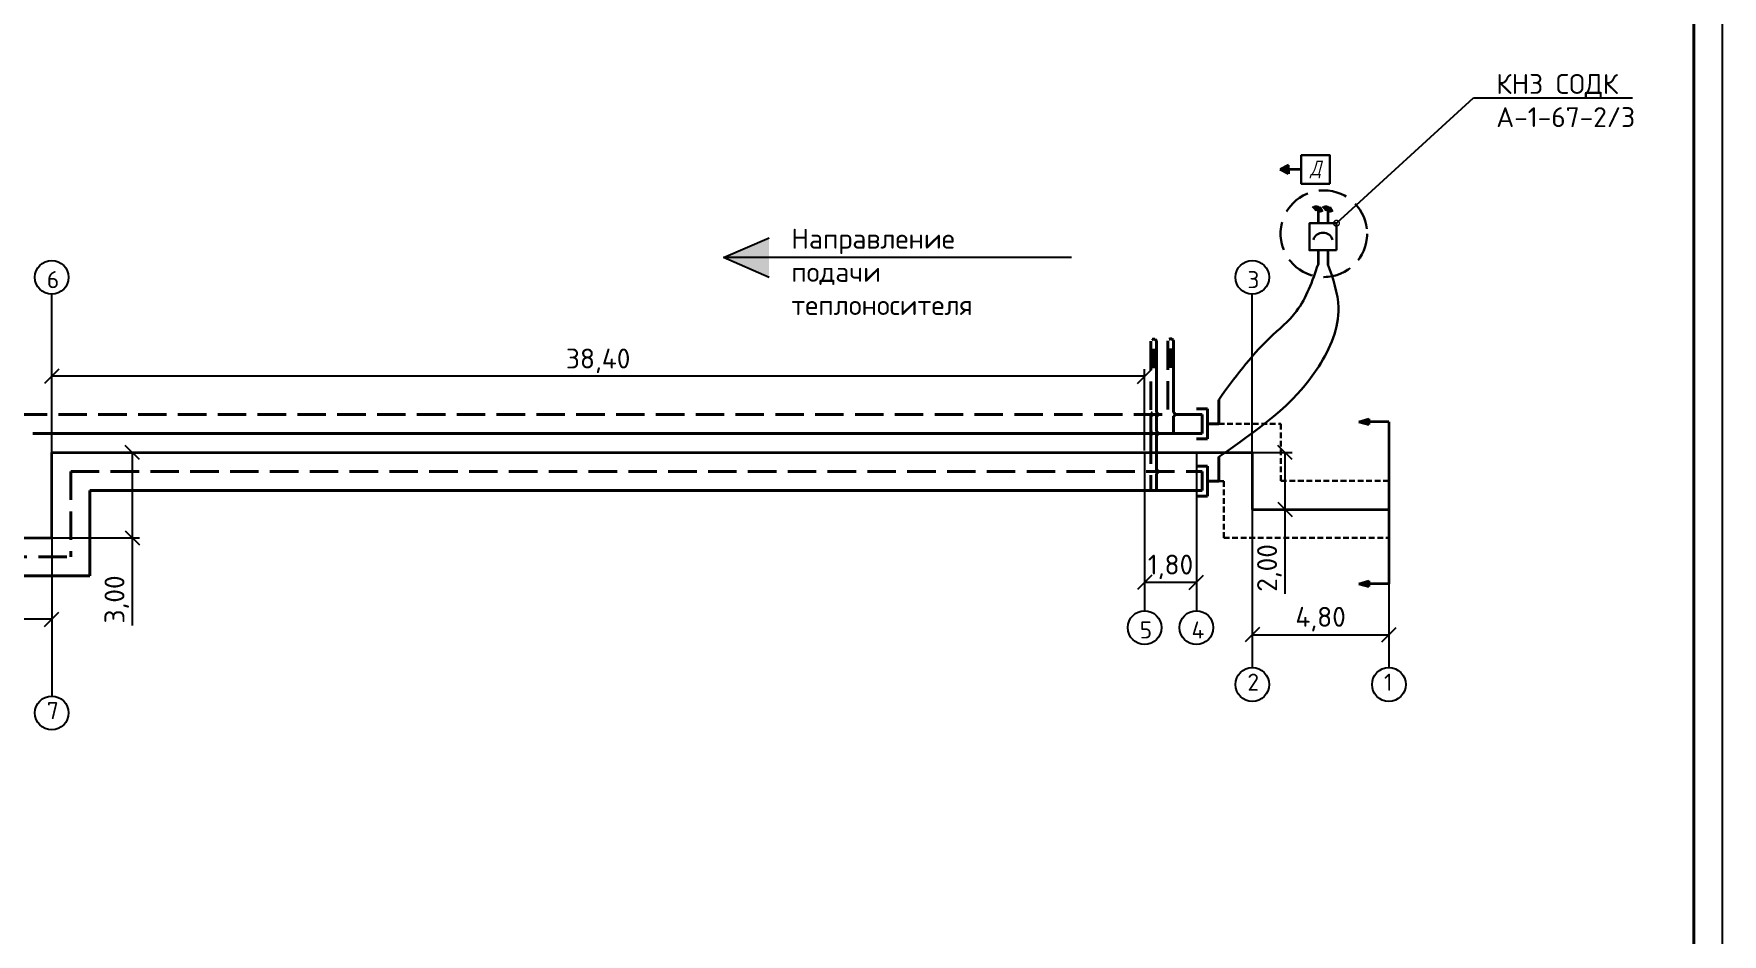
# Model space of a CAD drawing. Header units: millimetres. Extents: x -112426 to 8831, y 1218 to 38707.
# Drawn here: x 3490.6 to 3787.3, y 2350.6 to 2509 of the extents above; entities that cross this region are included whole.
import ezdxf
from ezdxf import colors
from ezdxf.entities.mleader import LeaderData, LeaderLine
from ezdxf.math import Vec2, Vec3

# ---------------------------------------------------------------- set-up
doc = ezdxf.new("R2010")
doc.units = ezdxf.units.MM
for name, pattern in [('DASHED', [7, 5, -2, 0]), ('gost5', [7, 5, -2, 0]), ('JIS_02_2.0', [3, 2, -1])]:
    doc.linetypes.add(name, pattern=pattern)
for name, color, linetype, lineweight in [('Размер 3.5', 250, 'Continuous', 35), ('Размеры на чертеже', 250, 'Continuous', 25), ('Таблица', 250, 'Continuous', 30), ('Тонкие', 5, 'Continuous', 30)]:
    doc.layers.add(name, color=color, linetype=linetype, lineweight=lineweight)
doc.styles.add('-ISOCPEUR-', font='isocpeur.ttf')
doc.styles.add('GOST', font='gost.shx', dxfattribs={"oblique": 15})
doc.dimstyles.new('М 1 к 200', dxfattribs={"dimtxt": 3.5, "dimasz": 2.5, "dimexe": 1.25, "dimexo": 0, "dimtad": 1, "dimlfac": 0.2, "dimrnd": 0.1, "dimzin": 1, "dimtxsty": 'GOST', "dimblk": 'OBLIQUE', "dimcen": 2.5, "dimclrd": 256, "dimclre": 256, "dimclrt": 256, "dimadec": 0, "dimazin": 2, "dimtfac": 1, "dimtmove": 0, "dimatfit": 3, "dimldrblk": 'NONE', "dimfxl": 1.25, "dimlwd": -1, "dimlwe": -1, "dimarcsym": 0})

# ---------------------------------------------------------------- blocks, each defined once
blk = doc.blocks.new('_Oblique')
at = {"color": 0, "linetype": 'ByBlock', "lineweight": -2}
blk.add_line((-0.5, -0.5), (0.5, 0.5), dxfattribs=at)
blk = doc.blocks.new('*D158')
at = {"transparency": 16777216}
for p, q in [((3704.75, 2425.33), (3704.75, 2402.04)), ((3728.75, 2425.33), (3728.75, 2402.04)), ((3704.75, 2403.29), (3728.75, 2403.29))]:
    blk.add_line(p, q, dxfattribs=at)
at = {"layer": 'Defpoints', "color": 0, "transparency": 16777216}
for p in [(3704.75, 2425.33), (3728.75, 2425.33), (3728.75, 2403.29)]:
    blk.add_point(p, dxfattribs=at)
at = {"transparency": 16777216, "xscale": 2.5, "yscale": 2.5, "zscale": 2.5, "rotation": 180}
blk.add_blockref('_Oblique', (3704.75, 2403.29), dxfattribs=at)
at = {"transparency": 16777216, "xscale": 2.5, "yscale": 2.5, "zscale": 2.5}
blk.add_blockref('_Oblique', (3728.75, 2403.29), dxfattribs=at)
at = {"transparency": 16777216, "insert": (3716.75, 2406.02), "char_height": 3.5, "attachment_point": 5, "style": '-ISOCPEUR-'}
blk.add_mtext('4,80', dxfattribs=at)
blk = doc.blocks.new('_None')
blk = doc.blocks.new('*D161')
at = {"transparency": 16777216}
for p, q in [((3685.82, 2435.33), (3685.82, 2411.24)), ((3694.92, 2435.33), (3694.92, 2411.24)), ((3694.92, 2412.49), (3685.82, 2412.49))]:
    blk.add_line(p, q, dxfattribs=at)
at = {"layer": 'Defpoints', "color": 0, "transparency": 16777216}
for p in [(3685.82, 2435.33), (3694.92, 2435.33), (3685.82, 2412.49)]:
    blk.add_point(p, dxfattribs=at)
at = {"transparency": 16777216, "xscale": 2.5, "yscale": 2.5, "zscale": 2.5, "rotation": 180}
blk.add_blockref('_Oblique', (3685.82, 2412.49), dxfattribs=at)
at = {"transparency": 16777216, "xscale": 2.5, "yscale": 2.5, "zscale": 2.5}
blk.add_blockref('_Oblique', (3694.92, 2412.49), dxfattribs=at)
at = {"transparency": 16777216, "insert": (3690.37, 2415.21), "char_height": 3.5, "attachment_point": 5, "style": '-ISOCPEUR-'}
blk.add_mtext('1,80', dxfattribs=at)
blk = doc.blocks.new('*D162')
at = {"transparency": 16777216}
for p, q in [((3493.75, 2435.33), (3493.75, 2449.98)), ((3685.82, 2448.73), (3493.75, 2448.73)), ((3685.82, 2435.66), (3685.82, 2449.98))]:
    blk.add_line(p, q, dxfattribs=at)
at = {"layer": 'Defpoints', "color": 0, "transparency": 16777216}
for p in [(3493.75, 2448.73), (3493.75, 2435.33), (3685.82, 2435.66)]:
    blk.add_point(p, dxfattribs=at)
at = {"transparency": 16777216, "xscale": 2.5, "yscale": 2.5, "zscale": 2.5, "rotation": 180}
blk.add_blockref('_Oblique', (3493.75, 2448.73), dxfattribs=at)
at = {"transparency": 16777216, "xscale": 2.5, "yscale": 2.5, "zscale": 2.5}
blk.add_blockref('_Oblique', (3685.82, 2448.73), dxfattribs=at)
at = {"transparency": 16777216, "insert": (3589.78, 2451.45), "char_height": 3.5, "attachment_point": 5, "style": '-ISOCPEUR-'}
blk.add_mtext('38,40', dxfattribs=at)
blk = doc.blocks.new('*D163')
at = {"transparency": 16777216}
for p, q in [((3493.75, 2435.33), (3509.15, 2435.33)), ((3507.9, 2435.33), (3507.9, 2420.33)), ((3493.75, 2420.33), (3509.15, 2420.33)), ((3507.9, 2420.33), (3507.9, 2404.93))]:
    blk.add_line(p, q, dxfattribs=at)
at = {"layer": 'Defpoints', "color": 0, "transparency": 16777216}
for p in [(3493.75, 2435.33), (3493.75, 2420.33), (3507.9, 2420.33)]:
    blk.add_point(p, dxfattribs=at)
at = {"transparency": 16777216, "xscale": 2.5, "yscale": 2.5, "zscale": 2.5}
for p, rotation in [((3507.9, 2435.33), 90), ((3507.9, 2420.33), 270)]:
    blk.add_blockref('_Oblique', p, dxfattribs=dict(at, rotation=rotation))
at = {"transparency": 16777216, "insert": (3505.18, 2409.49), "char_height": 3.5, "attachment_point": 5, "rotation": 90, "style": '-ISOCPEUR-'}
blk.add_mtext('3,00', dxfattribs=at)
blk = doc.blocks.new('*D164')
at = {"transparency": 16777216}
for p, q in [((3473.75, 2420.33), (3473.75, 2404.75)), ((3493.75, 2420.33), (3493.75, 2404.75)), ((3493.75, 2406), (3473.75, 2406))]:
    blk.add_line(p, q, dxfattribs=at)
at = {"layer": 'Defpoints', "color": 0, "transparency": 16777216}
for p in [(3473.75, 2420.33), (3493.75, 2420.33), (3473.75, 2406)]:
    blk.add_point(p, dxfattribs=at)
at = {"transparency": 16777216, "xscale": 2.5, "yscale": 2.5, "zscale": 2.5, "rotation": 180}
blk.add_blockref('_Oblique', (3473.75, 2406), dxfattribs=at)
at = {"transparency": 16777216, "xscale": 2.5, "yscale": 2.5, "zscale": 2.5}
blk.add_blockref('_Oblique', (3493.75, 2406), dxfattribs=at)
at = {"transparency": 16777216, "insert": (3483.75, 2408.73), "char_height": 3.5, "attachment_point": 5, "style": '-ISOCPEUR-'}
blk.add_mtext('4,00', dxfattribs=at)
blk = doc.blocks.new('_DotSmall')
at = {"color": 0, "linetype": 'ByBlock', "const_width": 0.5}
blk.add_lwpolyline([(-0.0625, 0, 1), (0.0625, 0, 1)], format="xyb", close=True, dxfattribs=at)
blk = doc.blocks.new('*D169')
at = {"transparency": 16777216}
for p, q in [((3704.75, 2435.33), (3711.73, 2435.33)), ((3710.48, 2435.33), (3710.48, 2425.33)), ((3704.75, 2425.33), (3711.73, 2425.33)), ((3710.48, 2425.33), (3710.48, 2410.47))]:
    blk.add_line(p, q, dxfattribs=at)
at = {"layer": 'Defpoints', "color": 0, "transparency": 16777216}
for p in [(3704.75, 2435.33), (3704.75, 2425.33), (3710.48, 2425.33)]:
    blk.add_point(p, dxfattribs=at)
at = {"transparency": 16777216, "xscale": 2.5, "yscale": 2.5, "zscale": 2.5}
for p, rotation in [((3710.48, 2435.33), 90), ((3710.48, 2425.33), 270)]:
    blk.add_blockref('_Oblique', p, dxfattribs=dict(at, rotation=rotation))
at = {"transparency": 16777216, "insert": (3707.75, 2415.03), "char_height": 3.5, "attachment_point": 5, "rotation": 90, "style": '-ISOCPEUR-'}
blk.add_mtext('2,00', dxfattribs=at)

msp = doc.modelspace()

# ---------------------------------------------------------------- hatches: boundary and pattern name
h = msp.add_hatch(color=256)
h.dxf.hatch_style = 1
h.paths.add_polyline_path([(3687.412, 2451.855), (3686.912, 2450.355), (3687.912, 2450.355)])
h.paths.add_polyline_path([(3687.412, 2451.855), (3687.912, 2453.355), (3686.912, 2453.355)])
h = msp.add_hatch(color=256)
h.dxf.hatch_style = 1
h.paths.add_polyline_path([(3690.412, 2451.908), (3689.912, 2450.408), (3690.912, 2450.408)])
h.paths.add_polyline_path([(3690.412, 2451.908), (3690.912, 2453.408), (3689.912, 2453.408)])
at = {"lineweight": 35}
h = msp.add_hatch(color=256, dxfattribs=at)
h.dxf.hatch_style = 1
h.paths.add_polyline_path([(3725.218, 2440.237), (3725.218, 2441.237), (3723.482, 2440.737)])
h = msp.add_hatch(color=256, dxfattribs=at)
h.dxf.hatch_style = 1
h.paths.add_polyline_path([(3725.218, 2411.751), (3725.218, 2412.751), (3723.482, 2412.251)])
at = {"layer": 'Размер 3.5'}
h = msp.add_hatch(color=4, dxfattribs=at)
h.dxf.hatch_style = 1
h.paths.add_polyline_path([(3709.625, 2485.096), (3711.119, 2484.348), (3711.119, 2485.096), (3711.119, 2485.843)])
at = {"layer": 'Размеры на чертеже'}
h = msp.add_hatch(color=256, dxfattribs=at)
h.dxf.hatch_style = 1
h.paths.add_polyline_path([(3619.806, 2473.095), (3619.806, 2469.595), (3611.806, 2469.595)])
h.paths.add_polyline_path([(3611.806, 2469.595), (3619.806, 2469.595), (3619.806, 2466.095)])

# ---------------------------------------------------------------- linework, layer by layer
for p, q in [((3493.747, 2435.332), (3493.747, 2463.17)), ((3704.747, 2435.332), (3704.747, 2463.17)), ((3685.816, 2435.332), (3685.816, 2407.494)), ((3694.922, 2435.332), (3694.922, 2407.494)), ((3728.747, 2414.77), (3728.747, 2435.167)), ((3704.747, 2425.332), (3704.747, 2397.494)), ((3728.747, 2425.332), (3728.747, 2397.494)), ((3493.747, 2420.332), (3493.747, 2392.494))]:
    msp.add_line(p, q)
at = {"color": 5, "linetype": 'DASHED', "lineweight": 40}
for p, q in [((3686.912, 2454.826), (3686.912, 2442.352)), ((3686.912, 2441.713), (3686.912, 2439.002)), ((3686.912, 2438.363), (3686.912, 2428.632)), ((3497.097, 2431.982), (3695.926, 2431.982)), ((3497.097, 2431.982), (3497.097, 2416.982)), ((3470.397, 2416.982), (3497.097, 2416.982))]:
    msp.add_line(p, q, dxfattribs=at)
at = {"color": 5, "linetype": 'ByBlock', "lineweight": 40}
for p, q in [((3687.912, 2454.826), (3687.912, 2442.352)), ((3687.912, 2439.002), (3687.912, 2441.713)), ((3687.912, 2438.363), (3687.912, 2432.302)), ((3698.836, 2430.307), (3698.836, 2434.563)), ((3687.912, 2431.663), (3687.912, 2428.632)), ((3696.891, 2432.942), (3694.955, 2432.942)), ((3695.926, 2428.632), (3695.926, 2431.982)), ((3696.891, 2430.307), (3696.891, 2432.942)), ((3695.926, 2428.632), (3500.447, 2428.632)), ((3500.447, 2413.632), (3500.447, 2428.632)), ((3696.891, 2427.672), (3694.955, 2427.672)), ((3696.891, 2430.307), (3696.891, 2427.672)), ((3696.891, 2430.307), (3698.836, 2430.307)), ((3500.447, 2413.632), (3467.047, 2413.632))]:
    msp.add_line(p, q, dxfattribs=at)
at = {"color": 1, "linetype": 'DASHED', "lineweight": 40}
for p, q in [((3689.912, 2454.878), (3689.912, 2442.032)), ((3695.926, 2442.032), (3487.047, 2442.032))]:
    msp.add_line(p, q, dxfattribs=at)
at = {"color": 1, "linetype": 'ByBlock', "lineweight": 40}
for p, q in [((3690.912, 2454.878), (3690.912, 2442.352)), ((3696.891, 2442.992), (3694.955, 2442.992)), ((3696.891, 2440.357), (3696.891, 2442.992)), ((3698.836, 2440.357), (3698.836, 2444.613)), ((3690.912, 2441.713), (3690.912, 2438.682)), ((3695.926, 2438.682), (3695.926, 2442.032)), ((3696.891, 2440.357), (3696.891, 2437.722)), ((3696.891, 2440.357), (3698.836, 2440.357)), ((3695.926, 2438.682), (3490.397, 2438.682)), ((3696.891, 2437.722), (3694.955, 2437.722))]:
    msp.add_line(p, q, dxfattribs=at)
at = {"lineweight": 35}
for p, q in [((3687.912, 2453.355), (3686.912, 2453.355)), ((3687.912, 2450.355), (3686.912, 2453.355)), ((3686.912, 2450.355), (3687.912, 2453.355)), ((3690.912, 2453.408), (3689.912, 2453.408)), ((3690.912, 2450.408), (3689.912, 2453.408)), ((3689.912, 2450.408), (3690.912, 2453.408)), ((3687.912, 2450.355), (3686.912, 2450.355)), ((3690.912, 2450.408), (3689.912, 2450.408)), ((3723.482, 2440.737), (3725.218, 2441.237)), ((3723.482, 2440.737), (3725.218, 2440.237)), ((3725.218, 2441.237), (3725.218, 2440.237)), ((3728.747, 2440.737), (3725.218, 2440.737)), ((3728.747, 2440.737), (3728.747, 2412.251)), ((3493.747, 2420.332), (3493.747, 2435.332)), ((3493.747, 2435.332), (3704.747, 2435.332)), ((3704.747, 2435.332), (3704.747, 2425.332)), ((3704.747, 2425.332), (3728.747, 2425.332)), ((3473.747, 2420.332), (3493.747, 2420.332)), ((3723.482, 2412.251), (3725.218, 2412.751)), ((3725.218, 2412.751), (3725.218, 2411.751)), ((3723.482, 2412.251), (3725.218, 2411.751)), ((3728.747, 2412.251), (3725.218, 2412.251))]:
    msp.add_line(p, q, dxfattribs=at)
msp.add_lwpolyline([(3193.334, 2693.232), (3787.334, 2693.232), (3787.334, 2273.232), (3193.334, 2273.232)], close=True)
at = {"const_width": 0.5}
msp.add_lwpolyline([(3213.334, 2688.232), (3782.334, 2688.232), (3782.334, 2278.232), (3213.334, 2278.232)], close=True, dxfattribs=at)
at = {"linetype": 'JIS_02_2.0', "lineweight": 30, "ltscale": 0.5}
for points in [[(3698.836, 2440.357), (3709.772, 2440.357), (3709.772, 2430.357), (3728.747, 2430.357)], [(3698.836, 2430.307), (3699.722, 2430.307), (3699.722, 2420.307), (3728.747, 2420.307)]]:
    msp.add_lwpolyline(points, dxfattribs=at)
for centre in [(3493.747, 2466.136), (3704.747, 2466.136), (3685.816, 2404.529), (3694.922, 2404.529), (3704.747, 2394.529), (3728.747, 2394.529), (3493.747, 2389.529)]:
    msp.add_circle(centre, 2.965)
at = {"linetype": 'gost5', "lineweight": 40, "ltscale": 0.2}
for centre in [(3687.412, 2454.77), (3690.412, 2454.822)]:
    msp.add_arc(centre, 0.503, 6.46273, 173.53727, dxfattribs=at)
at = {"color": 5, "linetype": 'DASHED', "lineweight": 40}
for centre in [(3686.842, 2442.032), (3686.842, 2438.682)]:
    msp.add_arc(centre, 0.327, 282.4748, 77.5252, dxfattribs=at)
at = {"color": 5, "linetype": 'ByBlock', "lineweight": 40}
for centre in [(3687.842, 2442.032), (3687.842, 2438.682), (3687.842, 2431.982)]:
    msp.add_arc(centre, 0.327, 282.4748, 77.5252, dxfattribs=at)
at = {"color": 1, "linetype": 'ByBlock', "lineweight": 40}
msp.add_arc((3690.842, 2442.032), 0.327, 282.4748, 77.5252, dxfattribs=at)
at = {"layer": 'Размер 3.5'}
for p, q in [((3711.119, 2485.843), (3709.625, 2485.096)), ((3711.119, 2484.348), (3709.625, 2485.096)), ((3711.119, 2485.096), (3711.119, 2485.843)), ((3713.361, 2485.096), (3711.119, 2485.096)), ((3711.119, 2485.096), (3711.119, 2484.348)), ((3716.292, 2478.166), (3716.292, 2475.652)), ((3718.038, 2478.166), (3718.038, 2475.652)), ((3716.292, 2470.909), (3716.292, 2468.395)), ((3718.038, 2470.909), (3718.038, 2468.395))]:
    msp.add_line(p, q, dxfattribs=at)
at = {"layer": 'Размеры на чертеже'}
for p, q in [((3611.806, 2469.595), (3619.806, 2473.095)), ((3672.951, 2469.595), (3611.806, 2469.595)), ((3619.806, 2466.095), (3611.806, 2469.595))]:
    msp.add_line(p, q, dxfattribs=at)
at = {"layer": 'Тонкие', "color": 18, "true_color": 0x000000}
for points in [[(3718.38, 2482.586), (3713.361, 2482.586), (3713.361, 2487.605), (3718.38, 2487.605)], [(3719.536, 2470.909), (3719.536, 2475.652), (3714.793, 2475.652), (3714.793, 2470.909)]]:
    msp.add_lwpolyline(points, close=True, dxfattribs=at)
at = {"layer": 'Тонкие', "color": 18, "lineweight": 100, "true_color": 0x000000}
for points in [[(3715.546, 2478.137), (3715.718, 2478.28), (3715.919, 2478.309), (3716.12, 2478.28), (3716.292, 2478.166), (3716.636, 2477.994), (3716.837, 2478.051), (3717.009, 2478.166)], [(3717.292, 2478.137), (3717.464, 2478.28), (3717.665, 2478.309), (3717.865, 2478.28), (3718.038, 2478.166), (3718.382, 2477.994), (3718.583, 2478.051), (3718.755, 2478.166)]]:
    msp.add_lwpolyline(points, dxfattribs=at)
at = {"layer": 'Тонкие', "linetype": 'DASHED'}
msp.add_circle((3717.321, 2473.808), 7.616, dxfattribs=at)
at = {"layer": 'Тонкие', "color": 18, "true_color": 0x000000}
msp.add_arc((3717.165, 2472.193), 1.786, 18.5159, 161.4841, dxfattribs=at)
at = {"layer": 'Тонкие'}
for points in [[(3716.292, 2468.395), (3712.506, 2460.184), (3707.758, 2455.429), (3698.836, 2444.613)], [(3718.038, 2468.395), (3719.889, 2460.808), (3716.416, 2450.461), (3698.836, 2434.563)]]:
    msp.add_spline(points, degree=3, dxfattribs=at)

# ---------------------------------------------------------------- texts
at = {"char_height": 3, "style": '-ISOCPEUR-'}
for s, insert, attachment_point in [('6', (3492.888, 2464.23), 7), ('3', (3703.888, 2464.23), 7), ('5', (3684.958, 2402.623), 7), ('4', (3694.064, 2402.623), 7), ('2', (3703.888, 2396.435), 1), ('1', (3727.888, 2396.435), 1), ('7', (3492.888, 2391.435), 1)]:
    msp.add_mtext_dynamic_manual_height_columns(s, width=6.35969, gutter_width=12.5, heights=[0], dxfattribs=dict(at, insert=insert, attachment_point=attachment_point))
at = {"layer": 'Размер 3.5', "insert": (3623.727, 2474.679), "char_height": 3.5, "width": 46.23496, "attachment_point": 1, "style": '-ISOCPEUR-'}
msp.add_mtext('\\A1;\\pxsm1,qj;{\\C7;Направление подачи теплоносителя}', dxfattribs=at)
at = {"layer": 'Таблица', "insert": (3715.87, 2485.096), "char_height": 2.61476, "attachment_point": 5, "style": 'GOST'}
msp.add_mtext_dynamic_manual_height_columns('{\\C256;\\c0;Д}', width=5.01913, gutter_width=13.074, heights=[0], dxfattribs=at)

# ---------------------------------------------------------------- dimensions: what is measured, and where the dimension line sits
for base, p1, p2, picture, middle in [((3493.747, 2448.727), (3685.816, 2435.657), (3493.747, 2435.332), '*D162', (3589.781, 2451.452)), ((3685.816, 2412.486), (3694.922, 2435.332), (3685.816, 2435.332), '*D161', (3690.369, 2415.211)), ((3728.747, 2403.294), (3704.747, 2425.332), (3728.747, 2425.332), '*D158', (3716.747, 2406.019)), ((3473.747, 2406.003), (3493.747, 2420.332), (3473.747, 2420.332), '*D164', (3483.747, 2408.728))]:
    dim = msp.add_linear_dim(base=base, p1=p1, p2=p2, dimstyle='М 1 к 200', override={"dimtxsty": '-ISOCPEUR-'})
    dim.commit()
    dim.dimension.update_dxf_attribs({"geometry": picture, "text_midpoint": middle})
for base, p1, p2, picture, middle in [((3507.903, 2420.332), (3493.747, 2435.332), (3493.747, 2420.332), '*D163', (3507.903, 2409.49)), ((3710.477, 2425.332), (3704.747, 2435.332), (3704.747, 2425.332), '*D169', (3710.477, 2415.033))]:
    dim = msp.add_linear_dim(base=base, p1=p1, p2=p2, angle=90, dimstyle='М 1 к 200', override={"dimtxsty": '-ISOCPEUR-'})
    dim.commit()
    dim.dimension.update_dxf_attribs({"geometry": picture, "text_midpoint": middle, "dimtype": 160})

# ---------------------------------------------------------------- next in the draw order: leaders
at = {"layer": 'Размер 3.5'}
ml = msp.add_multileader_mtext('Standard', dxfattribs=at)
ml.set_content('КНЗ СОДК\\PА-1-67-2/3', color=256, style='-ISOCPEUR-')
ml.set_leader_properties()
ml.set_arrow_properties(name='DOTSMALL')
ml.build(insert=Vec2(0, 0))
ml.multileader.update_dxf_attribs({"text_left_attachment_type": 6, "text_right_attachment_type": 6, "dogleg_length": 2, "arrow_head_size": 2})
ctx = ml.context
ctx.base_point, ctx.char_height, ctx.arrow_head_size, ctx.plane_origin = Vec3(3745.622, 2497.696), 3.5, 2, Vec3(3761.465, 2524.253)
ctx.left_attachment, ctx.right_attachment = 6, 6
notes = []
notes.append((ctx, [(0, (1, 1, 0), (3743.622, 2497.696), (1, 0), 2, [(0, [(3719.536, 2475.652)], 0, [])])]))
ctx.mtext.insert, ctx.mtext.flow_direction = Vec3(3747.622, 2501.896), 5
ctx.mtext.has_bg_fill, ctx.mtext.bg_color, ctx.mtext.bg_scale_factor, ctx.mtext.bg_transparency, ctx.mtext.use_window_bg_color = 1, -1027028792, 1.5, 0, 1
for ctx, leaders in notes:
    for number, flags, end, landing, length, lines in leaders:
        leader = LeaderData()
        leader.index, (leader.has_last_leader_line, leader.has_dogleg_vector, leader.attachment_direction) = number, flags
        leader.last_leader_point, leader.dogleg_vector, leader.dogleg_length = Vec3(end), Vec3(landing), length
        for number, points, colour, breaks in lines:
            line = LeaderLine()
            line.index, line.vertices, line.color, line.breaks = number, Vec3.list(points), colors.encode_raw_color(colour), breaks
            leader.lines.append(line)
        ctx.leaders.append(leader)

doc.saveas('drawing.dxf')
